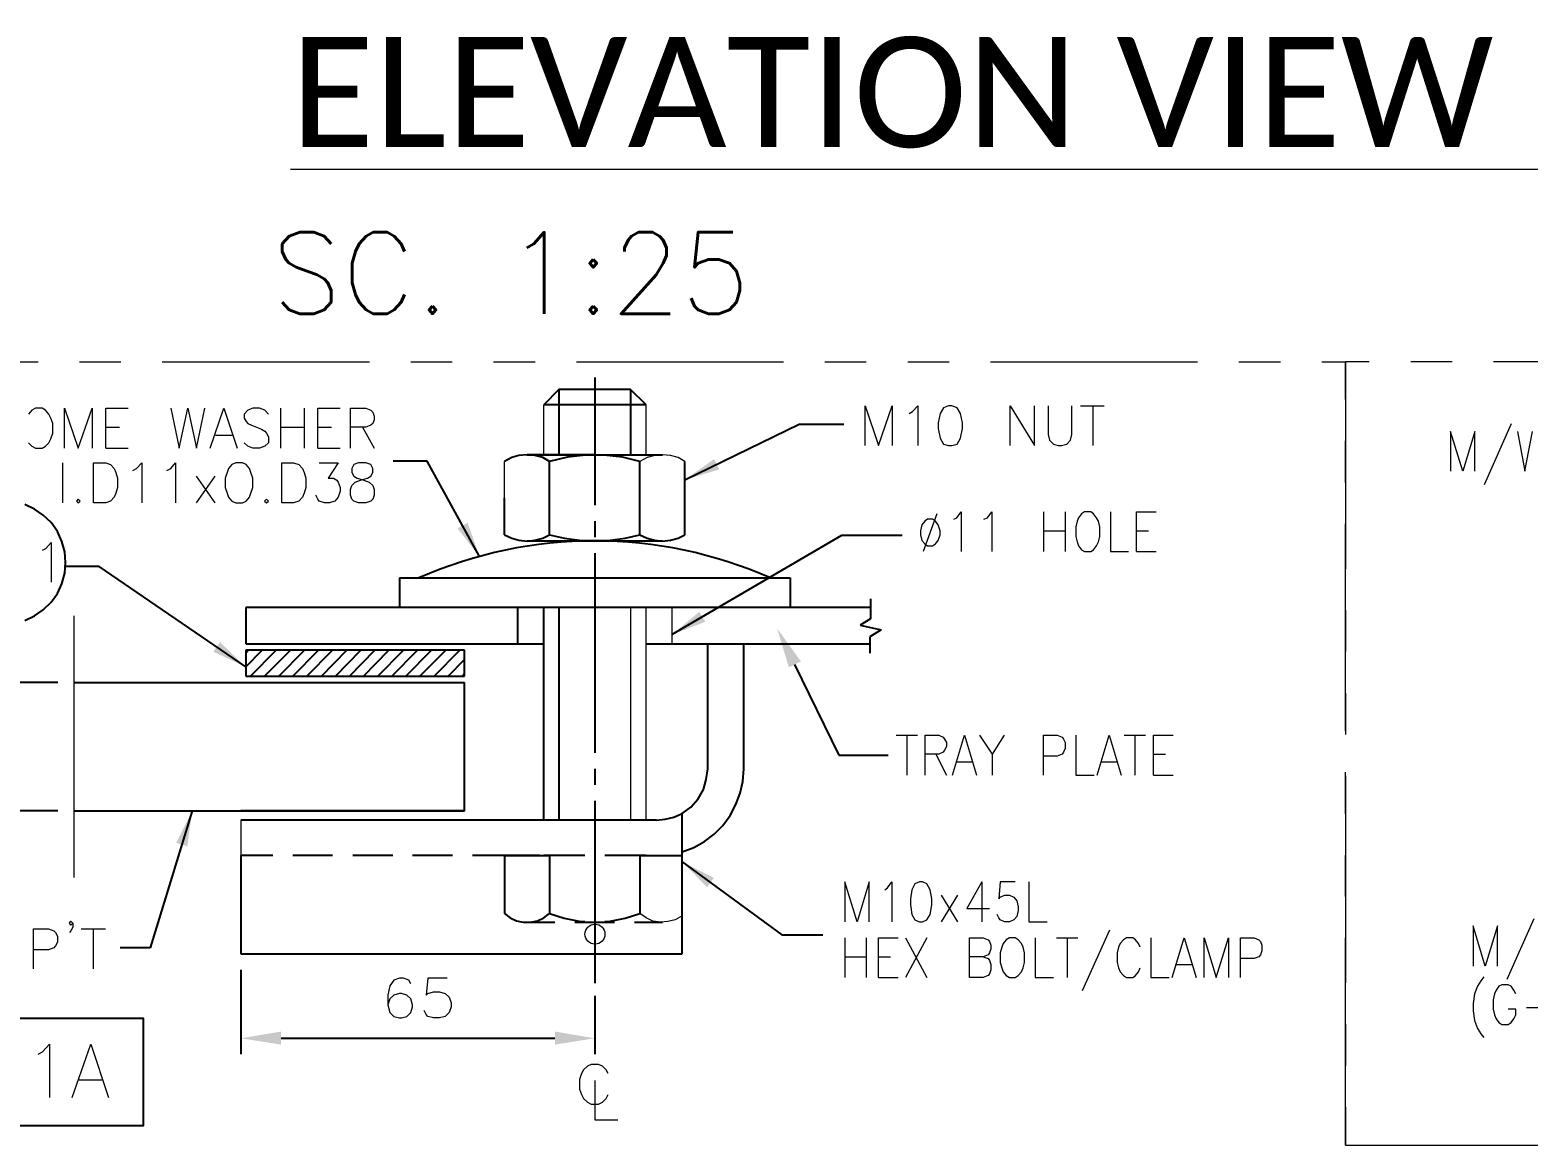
# Model space of a CAD drawing. Header units: inches. Extents: x -15980 to 45789, y -23276 to 2417.
# Drawn here: x 26032 to 26951, y -19686 to -19002 of the extents above; entities that cross this region are included whole.
import ezdxf
from ezdxf.enums import TextEntityAlignment as Align

# ---------------------------------------------------------------- set-up
doc = ezdxf.new("R2010")
doc.units = ezdxf.units.IN
doc.header["$MEASUREMENT"] = 0
doc.linetypes.add('PHANTOMX2', pattern=[127, 63.5, -12.7, 12.7, -12.7, 12.7, -12.7])
for name, color, linetype, lineweight in [('Color-7-Line_Weight-25', 7, 'Continuous', 25), ('Color-7-Line_Weight-9', 7, 'Continuous', 9), ('HATCH', 130, 'PHANTOMX2', 9), ('TEXT', 2, 'Continuous', 13)]:
    doc.layers.add(name, color=color, linetype=linetype, lineweight=lineweight)
doc.layers.add('dim', color=82, linetype='Continuous')
doc.styles.add('ROMANS', font='ROMANS.shx', dxfattribs={"width": 0.9, "bigfont": '@extfont2.shx'})
doc.styles.add('style4', font='calibri.ttf')
doc.dimstyles.new('1x12', dxfattribs={"dimscale": 12, "dimtxt": 2, "dimasz": 1.8, "dimexe": 1, "dimexo": 0.5, "dimgap": 0.5, "dimtad": 1, "dimdsep": 46, "dimtxsty": 'ROMANS', "dimcen": 0, "dimclrd": 256, "dimclre": 256, "dimclrt": 2, "dimadec": 0, "dimazin": 0, "dimtfac": 1, "dimtmove": 0, "dimatfit": 3, "dimfxl": 0.7, "dimlwd": -1, "dimlwe": -1, "dimarcsym": 1})

# ---------------------------------------------------------------- blocks, each defined once
blk = doc.blocks.new('A$C4dd47294')
at = {"layer": 'dim'}
blk.add_lwpolyline([(0, 0), (210.78, 0), (210.78, 65.79), (0, 65.79)], close=True, dxfattribs=at)
at = {"layer": 'TEXT', "ltscale": 0.5}
for p, q in [((50.91, 31.26), (75.92, 31.26)), ((171.18, 27.98), (185.18, 27.98))]:
    blk.add_line(p, q, dxfattribs=at)
for points in [[(21.44, 34.24), (33.94, 34.24), (38.11, 36.02), (39.6, 37.51), (41.08, 40.49), (41.08, 43.76), (39.6, 46.74), (38.11, 48.23), (33.94, 50.01), (21.44, 50.01), (21.44, 17.27), (33.94, 17.27), (38.11, 18.76), (39.6, 20.24), (41.08, 23.52), (41.08, 27.98), (39.6, 31.26), (38.11, 32.75), (33.94, 34.24)], [(146.18, 43.76), (148.85, 45.25), (153.02, 50.01), (153.02, 17.27)], [(167.02, 17.27), (178.33, 50.01), (189.34, 17.27)]]:
    blk.add_lwpolyline(points, dxfattribs=at)
for points in [[(94.37, 50.01), (89.91, 48.23), (87.23, 43.76), (85.74, 36.02), (85.74, 31.26), (87.23, 23.52), (89.91, 18.76), (94.37, 17.27), (97.05, 17.27), (101.22, 18.76), (103.9, 23.52), (105.39, 31.26), (105.39, 36.02), (103.9, 43.76), (101.22, 48.23), (97.05, 50.01)], [(122.36, 50.01), (117.89, 48.23), (115.21, 43.76), (113.73, 36.02), (113.73, 31.26), (115.21, 23.52), (117.89, 18.76), (122.36, 17.27), (125.04, 17.27), (129.21, 18.76), (132.18, 23.52), (133.37, 31.26), (133.37, 36.02), (132.18, 43.76), (129.21, 48.23), (125.04, 50.01)]]:
    blk.add_lwpolyline(points, close=True, dxfattribs=at)
blk = doc.blocks.new('A$C9c22adcb')
at = {"layer": 'HATCH', "ltscale": 2}
blk.add_lwpolyline([(0, 0), (979.76, 0), (979.76, 480.43), (0, 480.43)], close=True, dxfattribs=at)
at = {"layer": 'TEXT', "ltscale": 0.5}
for p, q in [((101.62, 442.4), (84.95, 404.89)), ((105.49, 437.64), (109.96, 413.22)), ((109.96, 413.22), (114.72, 437.64)), ((115.51, 138.8), (98.84, 101.59)), ((91.4, 92.66), (90.5, 89.09)), ((92.29, 95.04), (91.4, 92.66)), ((94.08, 97.42), (92.29, 95.04)), ((95.86, 98.32), (94.08, 97.42)), ((99.73, 98.32), (95.86, 98.32)), ((101.52, 97.42), (99.73, 98.32)), ((103.31, 95.04), (101.52, 97.42)), ((104.5, 92.66), (103.31, 95.04)), ((90.5, 89.09), (90.5, 83.43)), ((90.5, 83.43), (91.4, 79.86)), ((104.5, 83.43), (99.73, 83.43)), ((104.5, 79.86), (104.5, 83.43)), ((111.05, 84.32), (127.72, 84.32)), ((91.4, 79.86), (92.29, 77.48)), ((92.29, 77.48), (94.08, 75.1)), ((94.08, 75.1), (95.86, 73.9)), ((95.86, 73.9), (99.73, 73.9)), ((99.73, 73.9), (101.52, 75.1)), ((101.52, 75.1), (103.31, 77.48)), ((103.31, 77.48), (104.5, 79.86))]:
    blk.add_line(p, q, dxfattribs=at)
for points in [[(79.3, 413.22), (79.3, 437.64), (71.85, 413.22), (64.41, 437.64), (64.41, 413.22)], [(93.18, 109.63), (93.18, 134.34), (85.74, 109.63), (78.3, 134.34), (78.3, 109.63)], [(84.85, 103.08), (83.06, 100.7), (80.98, 97.42), (79.19, 92.66), (78.3, 86.71), (78.3, 82.24), (79.19, 76.29), (80.98, 71.52), (83.06, 68.25), (84.85, 65.87)]]:
    blk.add_lwpolyline(points, dxfattribs=at)
blk = doc.blocks.new('A$Ca1dc39d3')
at = {"layer": 'dim'}
for points in [[(638.29, 455.39), (645.73, 458.96), (631.14, 479.21)], [(326.89, 232.02), (326.89, 223.98), (302.18, 227.85)], [(494.79, 232.02), (494.79, 223.98), (519.21, 227.85)]]:
    blk.add_hatch(color=256, dxfattribs=at).paths.add_polyline_path(points)
at = {"layer": 'Color-7-Line_Weight-25', "linetype": 'Continuous'}
for p, q in [((497.17, 625.79), (487.95, 616.27)), ((541.24, 625.79), (497.17, 625.79)), ((497.17, 625.79), (497.17, 585.79)), ((519.21, 633.04), (519.21, 554.82)), ((541.24, 625.79), (541.24, 585.79)), ((550.76, 616.27), (541.24, 625.79)), ((550.76, 616.27), (487.95, 616.27)), ((468.3, 584), (463.83, 581.62)), ((472.76, 585.19), (468.3, 584)), ((477.82, 585.79), (472.76, 585.19)), ((519.21, 585.79), (477.82, 585.79)), ((477.82, 585.79), (560.88, 585.79)), ((482.59, 585.19), (477.82, 585.79)), ((487.35, 584), (482.59, 585.19)), ((491.52, 581.62), (487.35, 584)), ((502.53, 584.3), (491.52, 581.62)), ((491.52, 559.29), (491.52, 581.62)), ((513.55, 585.49), (502.53, 584.3)), ((524.86, 585.49), (513.55, 585.49)), ((519.21, 585.79), (560.88, 585.79)), ((536.17, 584.3), (524.86, 585.49)), ((546.89, 581.62), (536.17, 584.3)), ((546.89, 559.29), (546.89, 581.62)), ((574.58, 559.29), (574.58, 581.62)), ((463.83, 536.67), (463.83, 559.29)), ((491.52, 536.67), (491.52, 559.29)), ((546.89, 536.67), (546.89, 559.29)), ((574.58, 536.67), (574.58, 559.29)), ((519.21, 545), (519.21, 535.18)), ((463.83, 536.67), (468.3, 534.58)), ((468.3, 534.58), (472.76, 533.39)), ((472.76, 533.39), (477.82, 532.79)), ((477.82, 532.79), (482.59, 533.39)), ((482.59, 533.39), (487.35, 534.58)), ((487.35, 534.58), (491.52, 536.67)), ((491.52, 536.67), (500.75, 534.58)), ((500.75, 534.58), (509.98, 533.39)), ((509.98, 533.39), (519.21, 532.79)), ((519.21, 532.79), (528.73, 533.39)), ((528.73, 533.39), (537.96, 534.58)), ((537.96, 534.58), (546.89, 536.67)), ((546.89, 536.67), (551.36, 534.58)), ((551.36, 534.58), (556.12, 533.39)), ((556.12, 533.39), (560.88, 532.79)), ((560.88, 532.79), (565.65, 533.39)), ((565.65, 533.39), (570.41, 534.58)), ((570.41, 534.58), (574.58, 536.67)), ((560.88, 532.79), (477.82, 532.79)), ((519.21, 525.35), (519.21, 402.99)), ((399.53, 510.17), (639.18, 510.17)), ((399.53, 510.17), (399.53, 492.01)), ((639.18, 510.17), (639.18, 492.6)), ((688.3, 497.37), (688.3, 485.16)), ((399.53, 492.01), (305.15, 492.01)), ((305.15, 492.01), (305.15, 469.68)), ((688.3, 492.01), (399.53, 492.01)), ((471.87, 492.01), (471.87, 469.68)), ((487.95, 361.61), (487.95, 492.01)), ((497.17, 492.01), (497.17, 361.61)), ((688.3, 485.16), (682.05, 481.29)), ((682.05, 481.29), (694.85, 478.31)), ((694.85, 478.31), (688.01, 474.15)), ((305.15, 469.68), (487.95, 469.68)), ((550.76, 469.68), (688.01, 469.68)), ((588.57, 393.17), (588.57, 469.68)), ((610.6, 393.17), (610.6, 469.68)), ((688.01, 474.15), (688.01, 464.02)), ((305.15, 455.69), (315.27, 465.81)), ((305.15, 464.32), (306.64, 465.81)), ((439.42, 465.81), (305.15, 465.81)), ((305.15, 465.81), (305.15, 450.03)), ((308.13, 450.03), (323.91, 465.81)), ((316.76, 450.03), (332.54, 465.81)), ((325.4, 450.03), (341.18, 465.81)), ((334.03, 450.03), (349.81, 465.81)), ((342.66, 450.03), (358.44, 465.81)), ((351.59, 450.03), (367.08, 465.81)), ((360.23, 450.03), (375.71, 465.81)), ((368.86, 450.03), (384.34, 465.81)), ((377.5, 450.03), (392.98, 465.81)), ((386.13, 450.03), (401.91, 465.81)), ((394.76, 450.03), (410.54, 465.81)), ((403.4, 450.03), (419.17, 465.81)), ((412.03, 450.03), (427.81, 465.81)), ((420.66, 450.03), (436.44, 465.81)), ((429.3, 450.03), (439.42, 460.15)), ((439.42, 450.03), (439.42, 465.81)), ((437.93, 450.03), (439.42, 451.52)), ((199.76, 446.16), (439.42, 446.16)), ((305.15, 450.03), (439.42, 450.03)), ((439.42, 367.27), (439.42, 446.16)), ((519.21, 393.17), (519.21, 383.34)), ((585.89, 380.37), (587.68, 386.62)), ((587.68, 386.62), (588.57, 393.17)), ((610.01, 385.43), (610.6, 393.17)), ((582.62, 374.71), (585.89, 380.37)), ((605.84, 371.14), (608.52, 378.28)), ((608.52, 378.28), (610.01, 385.43)), ((519.21, 373.52), (519.21, 261.58)), ((572.79, 365.78), (578.15, 369.65)), ((578.15, 369.65), (582.62, 374.71)), ((602.27, 364.59), (605.84, 371.14)), ((199.76, 367.27), (439.42, 367.27)), ((439.42, 367.27), (302.18, 367.27)), ((557.01, 361.61), (302.18, 361.61)), ((557.01, 361.61), (562.37, 362.21)), ((562.37, 362.21), (567.73, 363.4)), ((567.73, 363.4), (572.79, 365.78)), ((572.79, 279.74), (572.79, 365.78)), ((597.8, 358.34), (602.27, 364.59)), ((586.49, 348.51), (592.44, 352.98)), ((592.44, 352.98), (597.8, 358.34)), ((572.79, 342.26), (579.94, 344.94)), ((579.94, 344.94), (586.49, 348.51)), ((321.82, 339.88), (302.18, 339.88)), ((302.18, 339.88), (302.18, 279.74)), ((358.44, 339.88), (334.03, 339.88)), ((395.36, 339.88), (370.95, 339.88)), ((431.98, 339.88), (407.56, 339.88)), ((463.83, 339.88), (444.18, 339.88)), ((463.83, 339.88), (463.83, 304.45)), ((485.27, 339.88), (463.83, 339.88)), ((463.83, 339.88), (487.95, 339.88)), ((513.25, 339.88), (487.95, 339.88)), ((487.95, 339.88), (491.52, 339.88)), ((491.52, 339.88), (491.52, 304.45)), ((513.25, 339.88), (491.52, 339.88)), ((546.89, 339.88), (525.46, 339.88)), ((546.89, 339.88), (546.89, 304.45)), ((550.76, 339.88), (546.89, 339.88)), ((546.89, 339.88), (557.31, 339.88)), ((553.14, 339.88), (572.79, 339.88)), ((463.83, 304.45), (467.4, 301.77)), ((487.95, 301.77), (491.52, 304.45)), ((491.52, 304.45), (500.45, 301.47)), ((537.96, 301.47), (546.89, 304.45)), ((467.4, 301.77), (471.27, 299.99)), ((471.27, 299.99), (475.44, 299.09)), ((475.44, 299.09), (479.91, 299.09)), ((477.82, 299.09), (494.79, 299.09)), ((479.91, 299.09), (484.08, 299.99)), ((484.08, 299.99), (487.95, 301.77)), ((500.45, 301.47), (509.68, 299.69)), ((507, 299.09), (531.41, 299.09)), ((509.68, 299.69), (513.25, 299.39)), ((525.46, 299.39), (528.73, 299.69)), ((528.73, 299.69), (537.96, 301.47)), ((543.62, 299.09), (560.88, 299.09)), ((302.18, 279.74), (572.79, 279.74))]:
    blk.add_line(p, q, dxfattribs=at)
blk.add_arc((519.21, 266.47), 266.47, 66.14377, 113.85623, dxfattribs=at)
at = {"layer": 'Color-7-Line_Weight-9', "linetype": 'Continuous'}
for p, q in [((487.95, 585.79), (487.95, 616.27)), ((550.76, 585.79), (550.76, 616.27)), ((463.83, 559.29), (463.83, 581.62)), ((541.24, 492.01), (541.24, 361.61)), ((550.76, 361.61), (550.76, 492.01)), ((566.54, 492.01), (566.54, 469.68)), ((199.76, 486.95), (199.76, 326.48)), ((302.18, 361.61), (302.18, 339.88))]:
    blk.add_line(p, q, dxfattribs=at)
for points in [[(574.58, 581.62), (570.41, 584), (565.65, 585.19), (560.88, 585.79), (556.12, 585.19), (551.36, 584), (546.89, 581.62)], [(572.79, 302.96), (568.63, 300.58), (564.16, 299.39), (559.69, 299.09), (554.93, 299.69), (550.76, 301.77), (546.89, 304.45)]]:
    blk.add_lwpolyline(points, dxfattribs=at)
blk.add_circle((519.39, 291.72), 6.14, dxfattribs=at)
at = {"layer": 'dim'}
for p, q in [((175.66, 552.46), (169.7, 555.14)), ((181.02, 548.59), (175.66, 552.46)), ((185.78, 544.13), (181.02, 548.59)), ((189.65, 538.77), (185.78, 544.13)), ((192.33, 532.51), (189.65, 538.77)), ((194.12, 526.26), (192.33, 532.51)), ((194.71, 519.71), (194.12, 526.26)), ((194.12, 513.16), (194.71, 519.71)), ((189.65, 500.66), (192.33, 506.61)), ((192.33, 506.61), (194.12, 513.16)), ((185.78, 495.3), (189.65, 500.66)), ((175.66, 486.97), (181.02, 490.54)), ((181.02, 490.54), (185.78, 495.3)), ((169.7, 483.99), (175.66, 486.97)), ((641.86, 457.18), (668.95, 401.51)), ((189.94, 446.16), (130.25, 446.16)), ((668.95, 401.51), (699.32, 401.51)), ((189.94, 367.27), (130.25, 367.27)), ((302.18, 269.92), (302.18, 218.03)), ((519.21, 253.84), (519.21, 218.03)), ((326.89, 227.85), (494.79, 227.85))]:
    blk.add_line(p, q, dxfattribs=at)
at = {"layer": 'HATCH', "ltscale": 2}
for p in [(0, 642.82), (979.76, 162.39)]:
    blk.add_line(p, (979.76, 642.82), dxfattribs=at)
at = {"layer": 'TEXT', "ltscale": 0.5}
for p, q in [((685.03, 591.39), (685.03, 615.8)), ((685.03, 615.8), (693.37, 591.39)), ((693.37, 591.39), (701.7, 615.8)), ((701.7, 615.8), (701.7, 591.39)), ((714.21, 612.23), (717.48, 615.8)), ((717.48, 615.8), (717.48, 591.39)), ((736.24, 615.8), (733.26, 614.61)), ((738.32, 615.8), (736.24, 615.8)), ((741.59, 614.61), (738.32, 615.8)), ((774.04, 591.39), (774.04, 615.8)), ((774.04, 615.8), (788.93, 591.39)), ((788.93, 591.39), (788.93, 615.8)), ((797.27, 615.8), (797.27, 598.24)), ((811.85, 598.24), (811.85, 615.8)), ((817.21, 615.8), (831.8, 615.8)), ((824.66, 615.8), (824.66, 591.39)), ((174.06, 613.03), (171.98, 610.65)), ((176.15, 614.22), (174.06, 613.03)), ((180.32, 614.22), (176.15, 614.22)), ((182.4, 613.03), (180.32, 614.22)), ((184.48, 610.65), (182.4, 613.03)), ((185.68, 608.27), (184.48, 610.65)), ((186.87, 604.99), (185.68, 608.27)), ((194.01, 589.81), (194.01, 614.22)), ((194.01, 614.22), (202.35, 589.81)), ((202.35, 589.81), (210.98, 614.22)), ((210.98, 614.22), (210.98, 589.81)), ((219.32, 589.81), (219.32, 614.22)), ((219.32, 614.22), (233.01, 614.22)), ((259.21, 614.22), (264.27, 589.81)), ((264.27, 589.81), (269.63, 614.22)), ((269.63, 614.22), (274.99, 589.81)), ((274.99, 589.81), (280.05, 614.22)), ((283.32, 589.81), (291.66, 614.22)), ((291.66, 614.22), (300, 589.81)), ((306.55, 613.03), (304.16, 610.65)), ((304.16, 610.65), (304.16, 608.27)), ((304.16, 608.27), (305.35, 606.18)), ((309.52, 614.22), (306.55, 613.03)), ((313.69, 614.22), (309.52, 614.22)), ((316.97, 613.03), (313.69, 614.22)), ((319.05, 610.65), (316.97, 613.03)), ((326.49, 614.22), (326.49, 589.81)), ((341.08, 614.22), (341.08, 589.81)), ((349.42, 589.81), (349.42, 614.22)), ((349.42, 614.22), (363.11, 614.22)), ((369.36, 589.81), (369.36, 614.22)), ((369.36, 614.22), (378.89, 614.22)), ((378.89, 614.22), (381.87, 613.03)), ((381.87, 613.03), (383.06, 611.84)), ((383.06, 611.84), (383.95, 609.46)), ((383.95, 607.08), (383.06, 604.99)), ((383.95, 609.46), (383.95, 607.08)), ((712.12, 611.04), (714.21, 612.23)), ((731.17, 611.04), (729.98, 605.38)), ((733.26, 614.61), (731.17, 611.04)), ((743.68, 611.04), (741.59, 614.61)), ((744.87, 605.38), (743.68, 611.04)), ((185.68, 595.47), (186.87, 599.04)), ((186.87, 599.04), (186.87, 604.99)), ((219.32, 602.61), (227.65, 602.61)), ((286.6, 597.85), (297.02, 597.85)), ((305.35, 606.18), (306.55, 604.99)), ((306.55, 604.99), (308.63, 603.8)), ((308.63, 603.8), (314.88, 601.42)), ((314.88, 601.42), (316.97, 600.23)), ((316.97, 600.23), (317.86, 599.04)), ((317.86, 599.04), (319.05, 596.66)), ((326.49, 602.61), (341.08, 602.61)), ((349.42, 602.61), (357.75, 602.61)), ((378.89, 602.61), (369.36, 602.61)), ((376.8, 602.61), (383.95, 589.81)), ((381.87, 603.8), (378.89, 602.61)), ((383.06, 604.99), (381.87, 603.8)), ((729.98, 605.38), (729.98, 601.81)), ((729.98, 601.81), (731.17, 595.85)), ((743.68, 595.85), (744.87, 601.81)), ((744.87, 601.81), (744.87, 605.38)), ((797.27, 598.24), (798.16, 594.66)), ((810.96, 594.66), (811.85, 598.24)), ((171.98, 593.09), (174.06, 591)), ((174.06, 591), (176.15, 589.81)), ((176.15, 589.81), (180.32, 589.81)), ((180.32, 589.81), (182.4, 591)), ((182.4, 591), (184.48, 593.09)), ((184.48, 593.09), (185.68, 595.47)), ((219.32, 589.81), (233.01, 589.81)), ((306.55, 591), (304.16, 593.09)), ((309.52, 589.81), (306.55, 591)), ((313.69, 589.81), (309.52, 589.81)), ((316.97, 591), (313.69, 589.81)), ((319.05, 593.09), (316.97, 591)), ((319.05, 596.66), (319.05, 593.09)), ((349.42, 589.81), (363.11, 589.81)), ((731.17, 595.85), (733.26, 592.28)), ((733.26, 592.28), (736.24, 591.39)), ((736.24, 591.39), (738.32, 591.39)), ((738.32, 591.39), (741.59, 592.28)), ((741.59, 592.28), (743.68, 595.85)), ((798.16, 594.66), (800.54, 592.28)), ((800.54, 592.28), (803.52, 591.39)), ((803.52, 591.39), (805.6, 591.39)), ((805.6, 591.39), (808.88, 592.28)), ((808.88, 592.28), (810.96, 594.66)), ((192.82, 580.88), (192.82, 556.17)), ((211.87, 556.17), (211.87, 580.88)), ((211.87, 580.88), (219.32, 580.88)), ((219.32, 580.88), (222.29, 579.69)), ((222.29, 579.69), (224.38, 577.31)), ((238.07, 577.31), (241.35, 580.88)), ((241.35, 580.88), (241.35, 556.17)), ((259.21, 577.31), (262.19, 580.88)), ((262.19, 580.88), (262.19, 556.17)), ((296.72, 579.69), (294.64, 577.31)), ((299.1, 580.88), (296.72, 579.69)), ((303.27, 580.88), (299.1, 580.88)), ((305.35, 579.69), (303.27, 580.88)), ((307.44, 577.31), (305.35, 579.69)), ((327.39, 556.17), (327.39, 580.88)), ((327.39, 580.88), (334.53, 580.88)), ((334.53, 580.88), (337.8, 579.69)), ((337.8, 579.69), (339.89, 577.31)), ((350.31, 580.88), (361.92, 580.88)), ((361.92, 580.88), (355.67, 571.35)), ((371.45, 579.69), (370.26, 577.31)), ((374.42, 580.88), (371.45, 579.69)), ((378.89, 580.88), (374.42, 580.88)), ((381.87, 579.69), (378.89, 580.88)), ((383.06, 577.31), (381.87, 579.69)), ((224.38, 577.31), (225.57, 574.93)), ((225.57, 574.93), (226.46, 571.35)), ((226.46, 571.35), (226.46, 565.7)), ((235.99, 576.12), (238.07, 577.31)), ((256.83, 576.12), (259.21, 577.31)), ((274.69, 572.54), (286.3, 556.17)), ((286.3, 572.54), (274.69, 556.17)), ((293.74, 574.93), (292.55, 571.35)), ((292.55, 571.35), (292.55, 565.7)), ((294.64, 577.31), (293.74, 574.93)), ((308.33, 574.93), (307.44, 577.31)), ((309.52, 571.35), (308.33, 574.93)), ((309.52, 565.7), (309.52, 571.35)), ((339.89, 577.31), (341.08, 574.93)), ((341.08, 574.93), (341.97, 571.35)), ((341.97, 571.35), (341.97, 565.7)), ((355.67, 571.35), (358.94, 571.35)), ((358.94, 571.35), (361.03, 570.16)), ((361.03, 570.16), (361.92, 568.97)), ((370.26, 577.31), (370.26, 574.93)), ((370.26, 574.93), (371.45, 572.54)), ((371.45, 572.54), (373.53, 571.35)), ((372.34, 568.97), (375.61, 570.16)), ((373.53, 571.35), (377.7, 570.16)), ((375.61, 570.16), (379.78, 571.35)), ((377.7, 570.16), (380.97, 568.97)), ((379.78, 571.35), (381.87, 572.54)), ((381.87, 572.54), (383.06, 574.93)), ((383.06, 574.93), (383.06, 577.31)), ((225.57, 562.12), (224.38, 559.74)), ((226.46, 565.7), (225.57, 562.12)), ((292.55, 565.7), (293.74, 562.12)), ((293.74, 562.12), (294.64, 559.74)), ((307.44, 559.74), (308.33, 562.12)), ((308.33, 562.12), (309.52, 565.7)), ((341.08, 562.12), (339.89, 559.74)), ((341.97, 565.7), (341.08, 562.12)), ((349.42, 558.55), (348.22, 560.93)), ((361.92, 568.97), (363.11, 565.7)), ((363.11, 563.31), (361.92, 559.74)), ((363.11, 565.7), (363.11, 563.31)), ((369.36, 564.51), (370.26, 566.89)), ((369.36, 560.93), (369.36, 564.51)), ((370.26, 558.55), (369.36, 560.93)), ((370.26, 566.89), (372.34, 568.97)), ((380.97, 568.97), (383.06, 566.89)), ((383.06, 566.89), (383.95, 564.51)), ((383.95, 560.93), (383.06, 558.55)), ((383.95, 564.51), (383.95, 560.93)), ((202.35, 558.55), (201.45, 557.36)), ((201.45, 557.36), (202.35, 556.17)), ((203.54, 557.36), (202.35, 558.55)), ((202.35, 556.17), (203.54, 557.36)), ((219.32, 556.17), (211.87, 556.17)), ((222.29, 557.36), (219.32, 556.17)), ((224.38, 559.74), (222.29, 557.36)), ((294.64, 559.74), (296.72, 557.36)), ((296.72, 557.36), (299.1, 556.17)), ((299.1, 556.17), (303.27, 556.17)), ((303.27, 556.17), (305.35, 557.36)), ((305.35, 557.36), (307.44, 559.74)), ((317.86, 558.55), (316.67, 557.36)), ((316.67, 557.36), (317.86, 556.17)), ((319.05, 557.36), (317.86, 558.55)), ((317.86, 556.17), (319.05, 557.36)), ((334.53, 556.17), (327.39, 556.17)), ((337.8, 557.36), (334.53, 556.17)), ((339.89, 559.74), (337.8, 557.36)), ((350.31, 557.36), (349.42, 558.55)), ((353.58, 556.17), (350.31, 557.36)), ((356.56, 556.17), (353.58, 556.17)), ((359.84, 557.36), (356.56, 556.17)), ((361.92, 559.74), (359.84, 557.36)), ((371.45, 557.36), (370.26, 558.55)), ((374.42, 556.17), (371.45, 557.36)), ((378.89, 556.17), (374.42, 556.17)), ((381.87, 557.36), (378.89, 556.17)), ((383.06, 558.55), (381.87, 557.36)), ((729.09, 549.53), (720.75, 526.31)), ((739.51, 546.26), (741.3, 547.15)), ((741.3, 547.15), (743.98, 550.72)), ((743.98, 550.72), (743.98, 526.31)), ((757.97, 546.26), (760.05, 547.15)), ((760.05, 547.15), (762.73, 550.72)), ((762.73, 550.72), (762.73, 526.31)), ((794.59, 550.72), (794.59, 526.31)), ((807.69, 550.72), (807.69, 526.31)), ((815.13, 545.07), (814.24, 541.49)), ((816.02, 547.15), (815.13, 545.07)), ((817.81, 549.53), (816.02, 547.15)), ((819.59, 550.72), (817.81, 549.53)), ((823.46, 550.72), (819.59, 550.72)), ((825.25, 549.53), (823.46, 550.72)), ((827.04, 547.15), (825.25, 549.53)), ((828.23, 545.07), (827.04, 547.15)), ((829.12, 541.49), (828.23, 545.07)), ((835.67, 550.72), (835.67, 526.31)), ((851.45, 526.31), (851.45, 550.72)), ((851.45, 550.72), (863.66, 550.72)), ((794.59, 539.11), (807.69, 539.11)), ((814.24, 541.49), (814.24, 535.54)), ((814.24, 535.54), (815.13, 532.27)), ((828.23, 532.27), (829.12, 535.54)), ((829.12, 535.54), (829.12, 541.49)), ((851.45, 539.11), (858.89, 539.11)), ((180.42, 527.16), (182.51, 528.35)), ((182.51, 528.35), (185.78, 531.92)), ((185.78, 531.92), (185.78, 507.51)), ((815.13, 532.27), (816.02, 529.88)), ((816.02, 529.88), (817.81, 527.5)), ((817.81, 527.5), (819.59, 526.31)), ((819.59, 526.31), (823.46, 526.31)), ((823.46, 526.31), (825.25, 527.5)), ((825.25, 527.5), (827.04, 529.88)), ((827.04, 529.88), (828.23, 532.27)), ((835.67, 526.31), (846.69, 526.31)), ((851.45, 526.31), (863.66, 526.31)), ((704.08, 413.71), (717.18, 413.71)), ((710.63, 413.71), (710.63, 389.3)), ((721.95, 389.3), (721.95, 413.71)), ((721.95, 413.71), (730.28, 413.71)), ((730.28, 413.71), (732.96, 412.52)), ((738.62, 389.3), (746.06, 413.71)), ((746.06, 413.71), (753.5, 389.3)), ((755.29, 413.71), (763.03, 402.1)), ((770.47, 413.71), (763.03, 402.1)), ((794.59, 389.3), (794.59, 413.71)), ((794.59, 413.71), (802.92, 413.71)), ((802.92, 413.71), (805.9, 412.52)), ((814.24, 413.71), (814.24, 389.3)), ((827.33, 389.3), (834.78, 413.71)), ((834.78, 413.71), (842.22, 389.3)), ((844.01, 413.71), (857.11, 413.71)), ((850.56, 413.71), (850.56, 389.3)), ((861.87, 389.3), (861.87, 413.71)), ((861.87, 413.71), (874.08, 413.71)), ((732.96, 412.52), (733.85, 411.33)), ((733.85, 404.48), (732.96, 403.29)), ((733.85, 411.33), (735.04, 409.25)), ((735.04, 406.86), (733.85, 404.48)), ((735.04, 409.25), (735.04, 406.86)), ((805.9, 412.52), (806.79, 411.33)), ((806.79, 411.33), (807.69, 409.25)), ((807.69, 405.67), (806.79, 403.29)), ((807.69, 409.25), (807.69, 405.67)), ((730.28, 402.1), (721.95, 402.1)), ((728.5, 402.1), (735.04, 389.3)), ((732.96, 403.29), (730.28, 402.1)), ((741.3, 397.34), (750.82, 397.34)), ((763.03, 402.1), (763.03, 389.3)), ((802.92, 400.91), (794.59, 400.91)), ((805.9, 402.1), (802.92, 400.91)), ((806.79, 403.29), (805.9, 402.1)), ((830.01, 397.34), (839.54, 397.34)), ((861.87, 402.1), (869.31, 402.1)), ((814.24, 389.3), (825.55, 389.3)), ((861.87, 389.3), (874.08, 389.3)), ((698.88, 320.16), (701.56, 323.73)), ((701.56, 323.73), (701.56, 299.32)), ((715.55, 322.54), (713.77, 318.97)), ((718.53, 323.73), (715.55, 322.54)), ((720.32, 323.73), (718.53, 323.73)), ((722.99, 322.54), (720.32, 323.73)), ((725.08, 318.97), (722.99, 322.54)), ((756.64, 323.73), (747.41, 307.36)), ((756.64, 323.73), (756.64, 299.32)), ((767.95, 323.73), (767.06, 313.31)), ((777.18, 323.73), (767.95, 323.73)), ((785.51, 323.73), (785.51, 299.32)), ((697.09, 318.97), (698.88, 320.16)), ((713.77, 318.97), (712.87, 313.31)), ((712.87, 313.31), (712.87, 309.74)), ((725.97, 313.31), (725.08, 318.97)), ((725.97, 309.74), (725.97, 313.31)), ((731.63, 315.7), (741.75, 299.32)), ((741.75, 315.7), (731.63, 299.32)), ((767.06, 313.31), (767.95, 314.5)), ((767.95, 314.5), (770.63, 315.7)), ((770.63, 315.7), (773.61, 315.7)), ((773.61, 315.7), (776.29, 314.5)), ((776.29, 314.5), (778.07, 312.12)), ((712.87, 309.74), (713.77, 303.79)), ((713.77, 303.79), (715.55, 300.51)), ((722.99, 300.51), (725.08, 303.79)), ((725.08, 303.79), (725.97, 309.74)), ((747.41, 307.36), (761.4, 307.36)), ((767.06, 301.7), (766.16, 303.79)), ((778.07, 312.12), (778.96, 308.55)), ((778.96, 306.17), (778.07, 302.6)), ((778.96, 308.55), (778.96, 306.17)), ((175.05, 270.49), (175.05, 294.9)), ((175.05, 294.9), (184.28, 294.9)), ((184.28, 294.9), (187.56, 293.71)), ((197.08, 298.48), (197.98, 299.67)), ((197.98, 297.29), (197.08, 298.48)), ((197.98, 299.67), (199.17, 298.48)), ((199.17, 298.48), (197.98, 297.29)), ((199.17, 296.1), (197.98, 293.71)), ((199.17, 298.48), (199.17, 296.1)), ((204.23, 294.9), (219.11, 294.9)), ((211.67, 294.9), (211.67, 270.49)), ((715.55, 300.51), (718.53, 299.32)), ((718.53, 299.32), (720.32, 299.32)), ((720.32, 299.32), (722.99, 300.51)), ((767.95, 300.51), (767.06, 301.7)), ((770.63, 299.32), (767.95, 300.51)), ((773.61, 299.32), (770.63, 299.32)), ((776.29, 300.51), (773.61, 299.32)), ((778.07, 302.6), (776.29, 300.51)), ((785.51, 299.32), (796.83, 299.32)), ((834.93, 294.26), (818.26, 257.05)), ((187.56, 293.71), (188.45, 292.82)), ((188.45, 292.82), (189.64, 290.44)), ((189.64, 286.87), (188.45, 284.49)), ((189.64, 290.44), (189.64, 286.87)), ((197.98, 293.71), (197.08, 292.82)), ((672.68, 289.5), (672.68, 265.09)), ((685.78, 289.5), (685.78, 265.09)), ((693.22, 265.09), (693.22, 289.5)), ((693.22, 289.5), (705.43, 289.5)), ((709.9, 289.5), (722.99, 265.09)), ((722.99, 289.5), (709.9, 265.09)), ((749.19, 265.09), (749.19, 289.5)), ((749.19, 289.5), (757.53, 289.5)), ((757.53, 289.5), (760.51, 288.31)), ((760.51, 288.31), (761.4, 287.12)), ((761.4, 287.12), (762.29, 285.03)), ((762.29, 285.03), (762.29, 282.65)), ((769.74, 285.92), (768.84, 283.84)), ((771.52, 288.31), (769.74, 285.92)), ((773.61, 289.5), (771.52, 288.31)), ((777.18, 289.5), (773.61, 289.5)), ((778.96, 288.31), (777.18, 289.5)), ((781.05, 285.92), (778.96, 288.31)), ((781.94, 283.84), (781.05, 285.92)), ((789.38, 289.5), (789.38, 265.09)), ((802.48, 289.5), (815.58, 289.5)), ((809.03, 289.5), (809.03, 265.09)), ((841.48, 285.92), (840.59, 283.84)), ((843.57, 288.31), (841.48, 285.92)), ((845.35, 289.5), (843.57, 288.31)), ((849.22, 289.5), (845.35, 289.5)), ((851.01, 288.31), (849.22, 289.5)), ((852.8, 285.92), (851.01, 288.31)), ((853.69, 283.84), (852.8, 285.92)), ((860.24, 289.5), (860.24, 265.09)), ((873.34, 265.09), (880.78, 289.5)), ((880.78, 289.5), (888.22, 265.09)), ((892.99, 265.09), (892.99, 289.5)), ((892.99, 289.5), (900.43, 265.09)), ((900.43, 265.09), (907.87, 289.5)), ((907.87, 289.5), (907.87, 265.09)), ((915.32, 265.09), (915.32, 289.5)), ((915.32, 289.5), (923.65, 289.5)), ((923.65, 289.5), (926.63, 288.31)), ((926.63, 288.31), (927.52, 287.12)), ((927.52, 287.12), (928.41, 285.03)), ((928.41, 285.03), (928.41, 281.46)), ((184.28, 282.1), (175.05, 282.1)), ((187.56, 283.29), (184.28, 282.1)), ((188.45, 284.49), (187.56, 283.29)), ((672.68, 277.89), (685.78, 277.89)), ((693.22, 277.89), (700.67, 277.89)), ((757.53, 277.89), (749.19, 277.89)), ((760.51, 279.08), (757.53, 277.89)), ((757.53, 277.89), (760.51, 276.7)), ((761.4, 280.27), (760.51, 279.08)), ((760.51, 276.7), (761.4, 275.5)), ((762.29, 282.65), (761.4, 280.27)), ((768.84, 283.84), (767.95, 280.27)), ((767.95, 280.27), (767.95, 274.31)), ((782.83, 280.27), (781.94, 283.84)), ((782.83, 274.31), (782.83, 280.27)), ((840.59, 283.84), (839.7, 280.27)), ((839.7, 280.27), (839.7, 274.31)), ((923.65, 276.7), (915.32, 276.7)), ((926.63, 277.89), (923.65, 276.7)), ((927.52, 279.08), (926.63, 277.89)), ((928.41, 281.46), (927.52, 279.08)), ((761.4, 267.47), (760.51, 266.28)), ((761.4, 275.5), (762.29, 273.12)), ((762.29, 269.85), (761.4, 267.47)), ((762.29, 273.12), (762.29, 269.85)), ((767.95, 274.31), (768.84, 271.04)), ((768.84, 271.04), (769.74, 268.66)), ((769.74, 268.66), (771.52, 266.28)), ((778.96, 266.28), (781.05, 268.66)), ((781.05, 268.66), (781.94, 271.04)), ((781.94, 271.04), (782.83, 274.31)), ((839.7, 274.31), (840.59, 271.04)), ((840.59, 271.04), (841.48, 268.66)), ((841.48, 268.66), (843.57, 266.28)), ((851.01, 266.28), (852.8, 268.66)), ((852.8, 268.66), (853.69, 271.04)), ((876.02, 273.12), (885.54, 273.12)), ((393.57, 260), (392.38, 254.35)), ((395.95, 263.57), (393.57, 260)), ((399.53, 264.77), (395.95, 263.57)), ((401.91, 264.77), (399.53, 264.77)), ((405.18, 263.57), (401.91, 264.77)), ((406.37, 261.19), (405.18, 263.57)), ((416.79, 264.77), (415.9, 254.35)), ((428.7, 264.77), (416.79, 264.77)), ((693.22, 265.09), (705.43, 265.09)), ((757.53, 265.09), (749.19, 265.09)), ((760.51, 266.28), (757.53, 265.09)), ((771.52, 266.28), (773.61, 265.09)), ((773.61, 265.09), (777.18, 265.09)), ((777.18, 265.09), (778.96, 266.28)), ((789.38, 265.09), (800.7, 265.09)), ((843.57, 266.28), (845.35, 265.09)), ((845.35, 265.09), (849.22, 265.09)), ((849.22, 265.09), (851.01, 266.28)), ((860.24, 265.09), (871.55, 265.09)), ((392.38, 254.35), (392.38, 248.39)), ((393.57, 251.96), (392.38, 248.39)), ((392.38, 248.39), (393.57, 243.63)), ((395.95, 254.35), (393.57, 251.96)), ((399.53, 255.24), (395.95, 254.35)), ((400.72, 255.24), (399.53, 255.24)), ((403.99, 254.35), (400.72, 255.24)), ((406.37, 251.96), (403.99, 254.35)), ((407.56, 248.39), (406.37, 251.96)), ((407.56, 247.2), (407.56, 248.39)), ((415.9, 254.35), (416.79, 255.24)), ((416.79, 255.24), (420.37, 256.43)), ((420.37, 256.43), (423.94, 256.43)), ((423.94, 256.43), (427.51, 255.24)), ((427.51, 255.24), (429.89, 253.16)), ((429.89, 253.16), (431.08, 249.58)), ((431.08, 249.58), (431.08, 247.2)), ((393.57, 243.63), (395.95, 241.25)), ((395.95, 241.25), (399.53, 240.35)), ((399.53, 240.35), (400.72, 240.35)), ((400.72, 240.35), (403.99, 241.25)), ((403.99, 241.25), (406.37, 243.63)), ((406.37, 243.63), (407.56, 247.2)), ((415.9, 242.44), (414.71, 244.82)), ((416.79, 241.25), (415.9, 242.44)), ((420.37, 240.35), (416.79, 241.25)), ((423.94, 240.35), (420.37, 240.35)), ((427.51, 241.25), (423.94, 240.35)), ((429.89, 243.63), (427.51, 241.25)), ((431.08, 247.2), (429.89, 243.63)), ((517.12, 211.86), (514.74, 210.67)), ((521.59, 211.86), (517.12, 211.86)), ((523.97, 210.67), (521.59, 211.86)), ((511.17, 206.2), (509.98, 202.63)), ((509.98, 202.63), (509.98, 196.67)), ((512.36, 208.58), (511.17, 206.2)), ((514.74, 210.67), (512.36, 208.58)), ((526.35, 208.58), (523.97, 210.67)), ((527.54, 206.2), (526.35, 208.58)), ((509.98, 196.67), (511.17, 193.4)), ((511.17, 193.4), (512.36, 191.02)), ((526.35, 191.02), (527.54, 193.4)), ((512.36, 191.02), (514.74, 188.64)), ((514.74, 188.64), (517.12, 187.45)), ((517.12, 187.45), (521.59, 187.45)), ((521.59, 187.45), (523.97, 188.64)), ((523.97, 188.64), (526.35, 191.02))]:
    blk.add_line(p, q, dxfattribs=at)
blk.add_lwpolyline([(718.97, 539.11), (718.97, 536.73), (719.86, 533.16), (721.65, 531.07), (723.43, 529.88), (726.41, 529.88), (728.2, 531.07), (729.98, 533.16), (731.17, 536.73), (731.17, 539.11), (729.98, 542.69), (728.2, 545.07), (726.41, 546.26), (723.43, 546.26), (721.65, 545.07), (719.86, 542.69)], close=True, dxfattribs=at)
for points in [[(687.57, 299.32), (687.57, 323.73), (680.12, 299.32), (672.68, 323.73), (672.68, 299.32)], [(533.5, 177.62), (519.5, 177.62), (519.5, 202.03)]]:
    blk.add_lwpolyline(points, dxfattribs=at)
blk.add_blockref('A$C4dd47294', (31.74, 174.3))
at = {"layer": 'dim'}
for points in [[(574.58, 570.45), (644.71, 604.49), (672.1, 604.49)], [(448.53, 523.39), (416.55, 581.77), (395.7, 581.77)], [(566.54, 475.43), (670.75, 536.35), (707.81, 536.35)], [(305.15, 455.69), (215.36, 517.11), (194.47, 517.11)], [(272.29, 367.27), (246.5, 283.29), (228.09, 283.29)], [(572.79, 336.18), (633.92, 291.28), (659.19, 291.28)]]:
    blk.add_leader(points, dimstyle='1x12', override={"dimgap": 0.4, "dimtad": 0}, dxfattribs=at)

msp = doc.modelspace()

# ---------------------------------------------------------------- block references
for name, p in [('A$Ca1dc39d3', (25858.847, -19848.431)), ('A$C9c22adcb', (26838.609, -19686.043))]:
    msp.add_blockref(name, p)

# ---------------------------------------------------------------- texts
at = {"layer": 'TEXT', "style": 'style4'}
msp.add_text('%%UELEVATION VIEW OF TRAYS #17 ~ #19 & TRANSITION SEAL PAN', height=67.5, dxfattribs=at).set_placement((27539.648, -19040.278), align=Align.MIDDLE_CENTER)
at = {"layer": 'TEXT', "ltscale": 0.5, "style": 'ROMANS'}
msp.add_text('SC. 1:25', height=50, dxfattribs=at).set_placement((26179.998, -19176.22))

doc.saveas('drawing.dxf')
